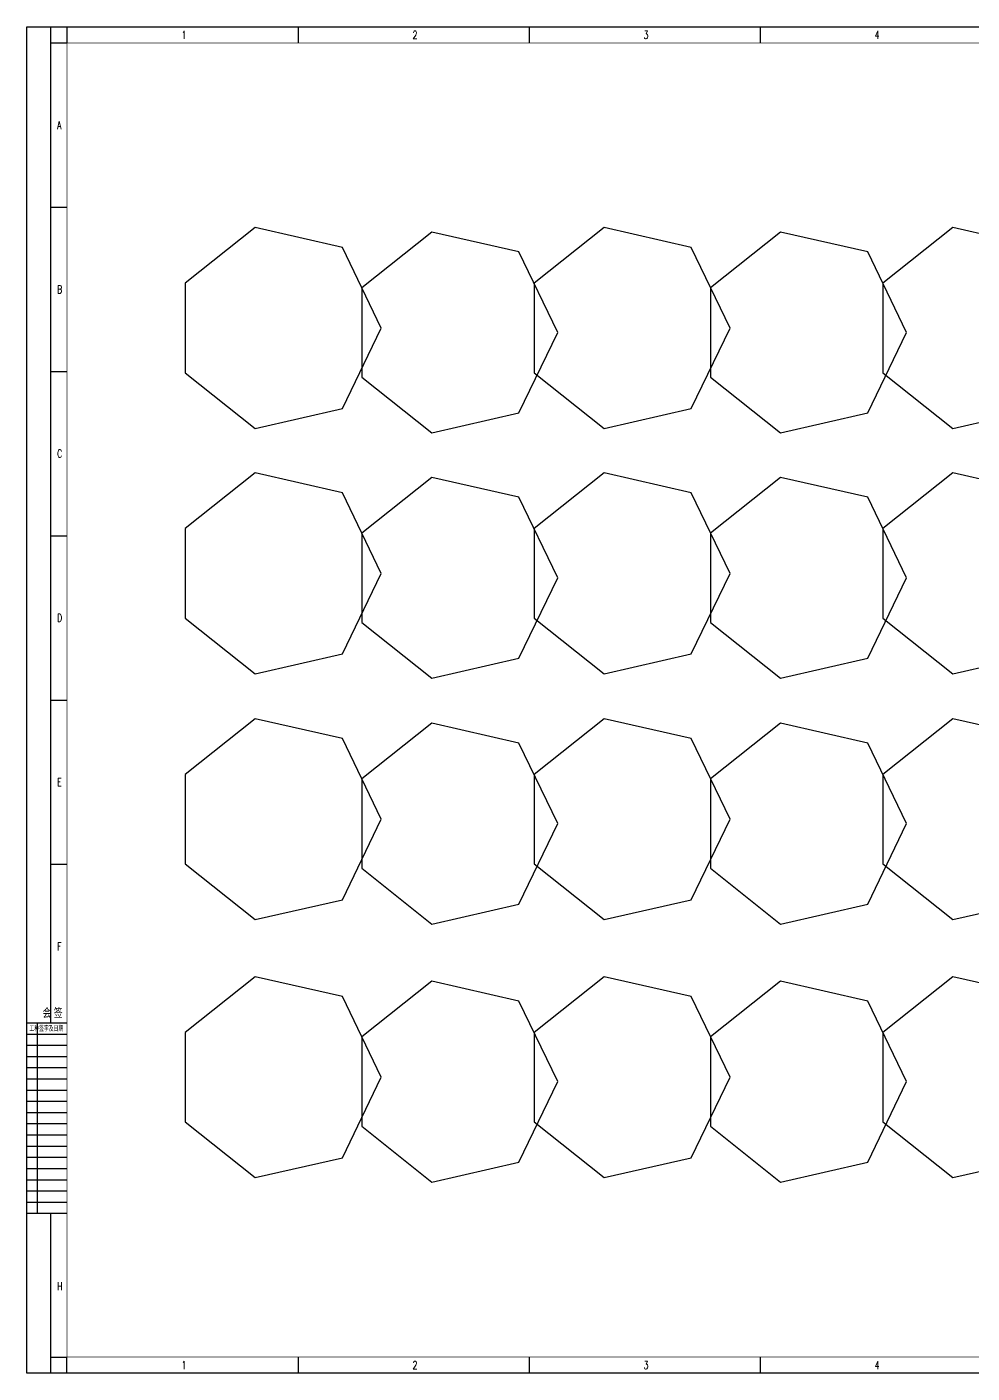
# Model space of a CAD drawing. Extents: x -324794 to 323108, y -93981 to -30906.
# Drawn here: x -324794 to -280539, y -93981 to -30906 of the extents above; entities that cross this region are included whole.
import ezdxf
from ezdxf.enums import TextEntityAlignment as Align

# ---------------------------------------------------------------- set-up
doc = ezdxf.new("R2010")
doc.units = 0
doc.layers.get('0').update_dxf_attribs({"linetype": 'CONTINUOUS'})
doc.styles.add('bine', font='binee.shx', dxfattribs={"width": 0.7, "bigfont": 'binec.shx'})
doc.styles.add('HZbine', font='txt_____.ttf', dxfattribs={"width": 0.7, "bigfont": 'HZTXT'})

# ---------------------------------------------------------------- blocks, each defined once
blk = doc.blocks.new('会签')
at = {"color": 0}
for p, q in [((3629.69, -1305.73), (3604.69, -1305.73)), ((3611.37, -1424.73), (3611.37, -1305.73)), ((3629.69, -1312.73), (3604.69, -1312.73)), ((3629.69, -1319.73), (3604.69, -1319.73)), ((3629.69, -1326.73), (3604.69, -1326.73)), ((3629.69, -1333.73), (3604.69, -1333.73)), ((3629.69, -1340.73), (3604.69, -1340.73)), ((3629.69, -1347.73), (3604.69, -1347.73)), ((3629.69, -1354.73), (3604.69, -1354.73)), ((3629.69, -1361.73), (3604.69, -1361.73)), ((3629.69, -1368.73), (3604.69, -1368.73)), ((3629.69, -1375.73), (3604.69, -1375.73)), ((3629.69, -1382.73), (3604.69, -1382.73)), ((3629.69, -1389.73), (3604.69, -1389.73)), ((3629.69, -1396.73), (3604.69, -1396.73)), ((3629.69, -1403.73), (3604.69, -1403.73)), ((3629.69, -1410.73), (3604.69, -1410.73)), ((3629.69, -1417.73), (3604.69, -1417.73)), ((3629.69, -1424.73), (3604.69, -1424.73))]:
    blk.add_line(p, q, dxfattribs=at)
at = {"color": 0, "style": 'bine', "width": 0.7}
for s, height, p in [('会 签  ', 6, (3622.23, -1302.52)), ('工种签字及日期', 3.3, (3616.78, -1310.89))]:
    blk.add_text(s, height=height, dxfattribs=at).set_placement(p, align=Align.CENTER)

msp = doc.modelspace()

# ---------------------------------------------------------------- linework, layer by layer
at = {"color": 4, "flags": 128}
for points in [[(-324794, -30906), (-235619, -30906)], [(-324794, -93981), (-324794, -30906)], [(-322919, -30906), (-322919, -31656)], [(-312101, -30906), (-312101, -31656)], [(-301283, -30906), (-301283, -31656)], [(-290465, -30906), (-290465, -31656)], [(-323669, -31656), (-322919, -31656)], [(-323669, -31656), (-322919, -31656)], [(-323669, -39353), (-322919, -39353)], [(-323669, -47050), (-322919, -47050)], [(-323669, -54747), (-322919, -54747)], [(-323669, -62444), (-322919, -62444)], [(-323669, -70141), (-322919, -70141)], [(-323669, -93231), (-322919, -93231)], [(-322919, -93981), (-322919, -93231)], [(-312101, -93231), (-312101, -93981)], [(-301283, -93231), (-301283, -93981)], [(-290465, -93231), (-290465, -93981)], [(-235619, -93981), (-324794, -93981)]]:
    msp.add_lwpolyline(points, dxfattribs=at)
for points in [[(-324794, -30906), (-235619, -30906), (-235619, -93981), (-324794, -93981)], [(-308206, -45014), (-310024, -41240), (-314108, -40308), (-317383, -42920), (-317383, -47109), (-314108, -49721), (-310024, -48789)], [(-291870, -45014), (-293688, -41240), (-297772, -40308), (-301047, -42920), (-301047, -47109), (-297772, -49721), (-293688, -48789)], [(-275534, -45014), (-277352, -41240), (-281436, -40308), (-284711, -42920), (-284711, -47109), (-281436, -49721), (-277352, -48789)], [(-299938, -45222), (-301756, -41448), (-305840, -40516), (-309115, -43127), (-309115, -47316), (-305840, -49928), (-301756, -48996)], [(-283602, -45222), (-285420, -41448), (-289504, -40516), (-292779, -43127), (-292779, -47316), (-289504, -49928), (-285420, -48996)], [(-308206, -56510), (-310024, -52736), (-314108, -51804), (-317383, -54415), (-317383, -58604), (-314108, -61216), (-310024, -60284)], [(-299938, -56717), (-301756, -52943), (-305840, -52011), (-309115, -54623), (-309115, -58812), (-305840, -61424), (-301756, -60491)], [(-291870, -56510), (-293688, -52736), (-297772, -51804), (-301047, -54415), (-301047, -58604), (-297772, -61216), (-293688, -60284)], [(-283602, -56717), (-285420, -52943), (-289504, -52011), (-292779, -54623), (-292779, -58812), (-289504, -61424), (-285420, -60491)], [(-275534, -56510), (-277352, -52736), (-281436, -51804), (-284711, -54415), (-284711, -58604), (-281436, -61216), (-277352, -60284)], [(-308206, -68029), (-310024, -64255), (-314108, -63323), (-317383, -65935), (-317383, -70124), (-314108, -72736), (-310024, -71803)], [(-299938, -68237), (-301756, -64463), (-305840, -63530), (-309115, -66142), (-309115, -70331), (-305840, -72943), (-301756, -72011)], [(-291870, -68029), (-293688, -64255), (-297772, -63323), (-301047, -65935), (-301047, -70124), (-297772, -72736), (-293688, -71803)], [(-283602, -68237), (-285420, -64463), (-289504, -63530), (-292779, -66142), (-292779, -70331), (-289504, -72943), (-285420, -72011)], [(-275534, -68029), (-277352, -64255), (-281436, -63323), (-284711, -65935), (-284711, -70124), (-281436, -72736), (-277352, -71803)], [(-308206, -80115), (-310024, -76341), (-314108, -75409), (-317383, -78021), (-317383, -82210), (-314108, -84821), (-310024, -83889)], [(-299938, -80323), (-301756, -76548), (-305840, -75616), (-309115, -78228), (-309115, -82417), (-305840, -85029), (-301756, -84097)], [(-291870, -80115), (-293688, -76341), (-297772, -75409), (-301047, -78021), (-301047, -82210), (-297772, -84821), (-293688, -83889)], [(-283602, -80323), (-285420, -76548), (-289504, -75616), (-292779, -78228), (-292779, -82417), (-289504, -85029), (-285420, -84097)], [(-275534, -80115), (-277352, -76341), (-281436, -75409), (-284711, -78021), (-284711, -82210), (-281436, -84821), (-277352, -83889)]]:
    msp.add_lwpolyline(points, close=True)
at = {"color": 4}
for points in [[(-323669, -77584), (-323669, -30906)], [(-323669, -93981), (-323669, -86509)]]:
    msp.add_lwpolyline(points, dxfattribs=at)
at = {"color": 4, "const_width": 37.5}
msp.add_lwpolyline([(-322919, -31656), (-236375, -31656), (-236375, -93231), (-322919, -93231)], close=True, dxfattribs=at)

# ---------------------------------------------------------------- block references
at = {"color": 4, "xscale": 75, "yscale": 75, "zscale": 75}
msp.add_blockref('会签', (-595146, 20345), dxfattribs=at)

# ---------------------------------------------------------------- texts
at = {"color": 4, "style": 'HZbine', "width": 0.7}
for s, p in [('1', (-317554, -31469)), ('2', (-306736, -31469)), ('3', (-295918, -31469)), ('4', (-285100, -31469)), ('A', (-323380, -35693)), ('B', (-323380, -43390)), ('C', (-323380, -51087)), ('D', (-323380, -58783)), ('E', (-323380, -66480)), ('F', (-323380, -74177)), ('H', (-323380, -90101)), ('1', (-317554, -93794)), ('2', (-306736, -93794)), ('3', (-295918, -93794)), ('4', (-285100, -93794))]:
    msp.add_text(s, height=375, dxfattribs=at).set_placement(p)

doc.saveas('drawing.dxf')
